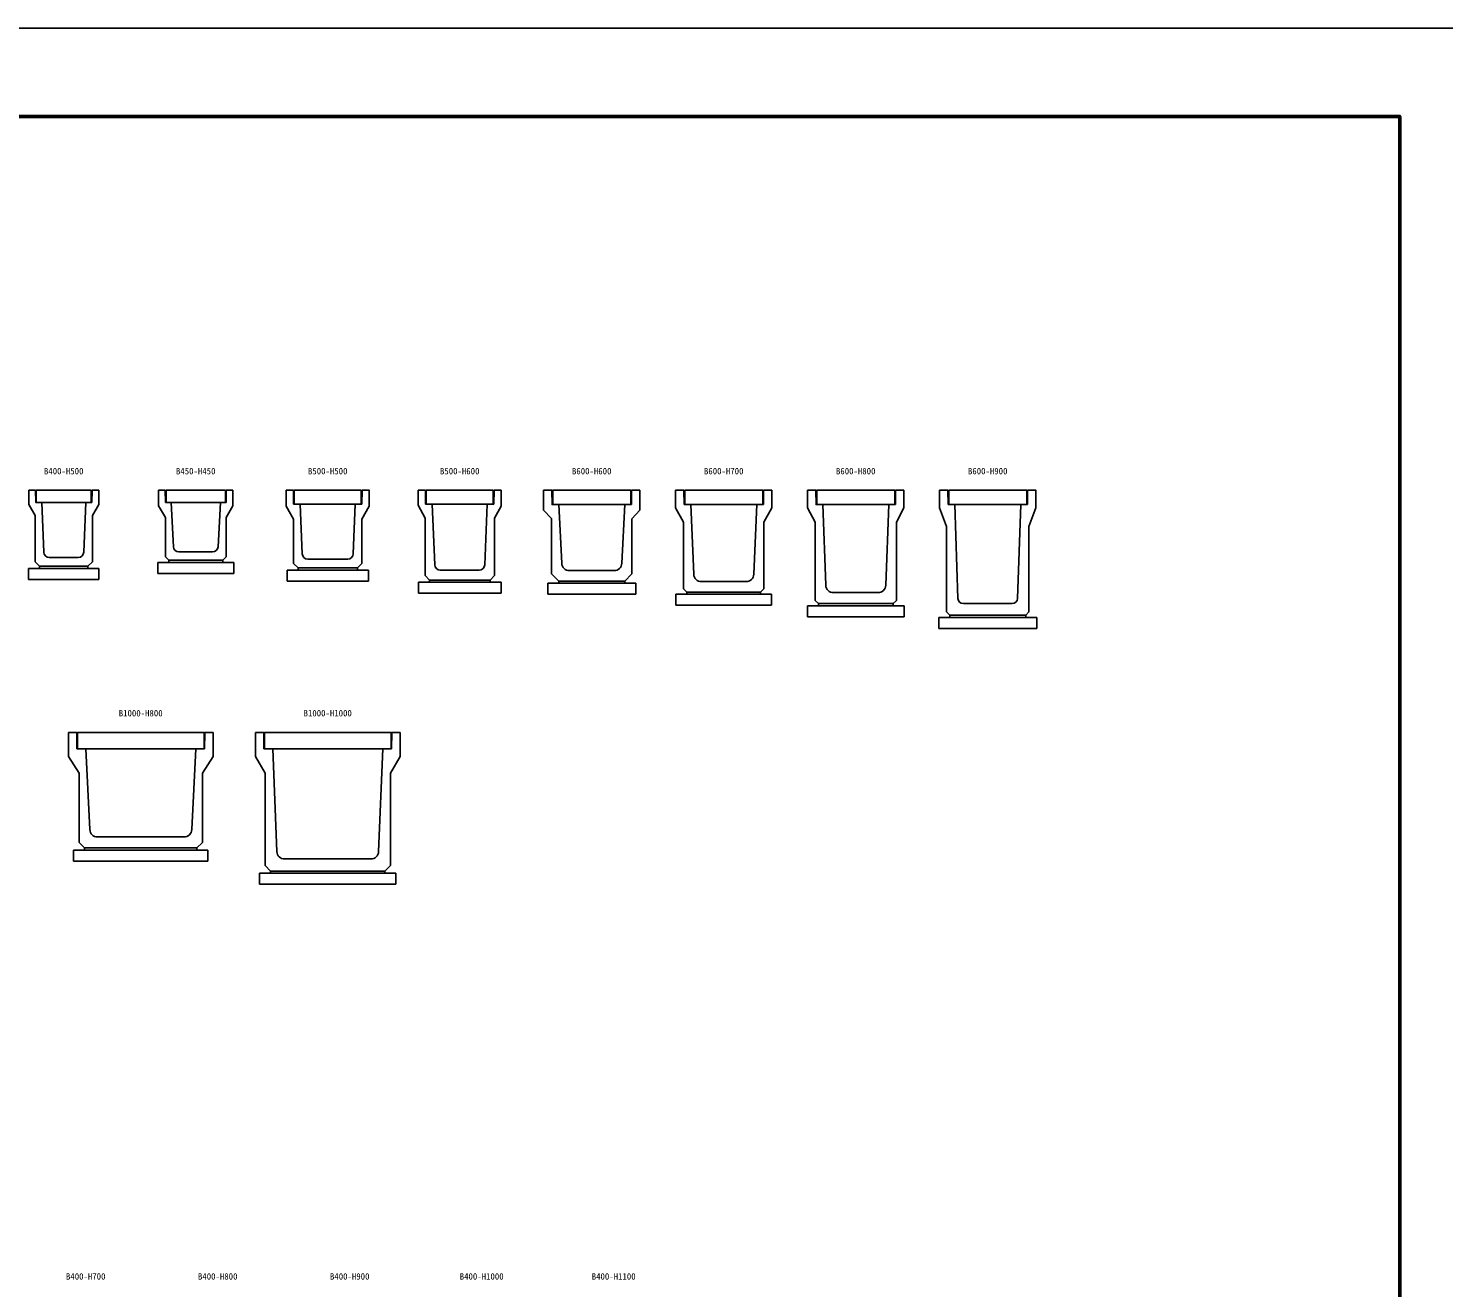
# Model space of a CAD drawing. Units: millimetres, scale not verified. Extents: x -33600 to 33600, y -11880 to 11880.
# Drawn here: x -13267 to -400, y 434 to 11880 of the extents above; entities that cross this region are included whole.
import ezdxf
from ezdxf.enums import TextEntityAlignment as Align

# ---------------------------------------------------------------- set-up
doc = ezdxf.new("R2010")
doc.units = ezdxf.units.MM
doc.header["$LTSCALE"] = 40
for name, color, linetype, lineweight in [('0-1_Defpoints', 5, 'Continuous', 25), ('0-2_HATCH', 6, 'Continuous', 25), ('0-5_OUTLINE', 3, 'Continuous', 25), ('0-6_TXT', 7, 'Continuous', 25), ('0-7_WAKU', 3, 'Continuous', 25)]:
    doc.layers.add(name, color=color, linetype=linetype, lineweight=lineweight)
doc.styles.add('ＭＳ ゴシック', font='')
doc.styles.get('ＭＳ ゴシック').set_extended_font_data('MS Gothic')

msp = doc.modelspace()

# ---------------------------------------------------------------- linework, layer by layer
at = {"layer": '0-1_Defpoints'}
msp.add_lwpolyline([(-33600, -11880), (0, -11880), (0, 11880), (-33600, 11880)], close=True, dxfattribs=at)
at = {"layer": '0-2_HATCH'}
for points in [[(-13194.97, 7570.95), (-12694.97, 7570.95), (-12694.97, 7680.95), (-13194.97, 7680.95)], [(-12014.97, 7570.95), (-11474.97, 7570.95), (-11474.97, 7680.95), (-12014.97, 7680.95)], [(-10849.97, 7555.95), (-10239.97, 7555.95), (-10239.97, 7680.95), (-10849.97, 7680.95)], [(-9649.97, 7555.95), (-9039.97, 7555.95), (-9039.97, 7680.95), (-9649.97, 7680.95)], [(-8499.97, 7550.95), (-7789.97, 7550.95), (-7789.97, 7680.95), (-8499.97, 7680.95)], [(-7299.97, 7550.95), (-6589.97, 7550.95), (-6589.97, 7680.95), (-7299.97, 7680.95)], [(-6099.97, 7550.95), (-5389.97, 7550.95), (-5389.97, 7680.95), (-6099.97, 7680.95)], [(-4899.97, 7550.95), (-4189.97, 7550.95), (-4189.97, 7680.95), (-4899.97, 7680.95)], [(-12819.97, 5330.95), (-11669.97, 5330.95), (-11669.97, 5480.95), (-12819.97, 5480.95)], [(-11119.97, 5330.95), (-9969.97, 5330.95), (-9969.97, 5480.95), (-11119.97, 5480.95)]]:
    msp.add_lwpolyline(points, close=True, dxfattribs=at)
at = {"layer": '0-5_OUTLINE'}
for p, q in [((-13262.47, 7680.95), (-13262.47, 7550.95)), ((-12687.47, 7680.95), (-12689.97, 7570.95)), ((-12082.47, 7680.95), (-12082.47, 7540.95)), ((-12082.47, 7680.95), (-12022.47, 7680.95)), ((-12022.47, 7680.95), (-12019.97, 7570.95)), ((-11467.47, 7680.95), (-11469.97, 7570.95)), ((-11467.47, 7680.95), (-11407.47, 7680.95)), ((-10922.47, 7680.95), (-10922.47, 7535.95)), ((-10232.47, 7680.95), (-10234.97, 7555.95)), ((-9722.47, 7680.95), (-9722.47, 7545.7)), ((-9032.47, 7680.95), (-9034.97, 7555.95)), ((-9032.47, 7680.95), (-8967.47, 7680.95)), ((-8967.47, 7680.95), (-8967.47, 7535.95)), ((-8582.47, 7680.95), (-8582.47, 7500.95)), ((-7782.47, 7680.95), (-7784.97, 7550.95)), ((-7707.47, 7680.95), (-7782.47, 7680.95)), ((-7707.47, 7680.95), (-7707.47, 7500.95)), ((-7382.47, 7680.95), (-7307.47, 7680.95)), ((-7304.97, 7550.95), (-7307.47, 7680.95)), ((-6582.47, 7680.95), (-6584.97, 7550.95)), ((-6582.47, 7680.95), (-6507.47, 7680.95)), ((-6507.47, 7680.95), (-6507.47, 7520.95)), ((-6182.47, 7680.95), (-6182.47, 7520.95)), ((-5382.47, 7680.95), (-5384.97, 7550.95)), ((-5382.47, 7680.95), (-5307.47, 7680.95)), ((-5307.47, 7680.95), (-5307.47, 7520.95)), ((-4982.47, 7680.95), (-4982.47, 7520.95)), ((-4982.47, 7680.95), (-4907.47, 7680.95)), ((-4904.97, 7550.95), (-4907.47, 7680.95)), ((-4182.47, 7680.95), (-4184.97, 7550.95)), ((-13262.47, 7550.95), (-13204.97, 7450.95)), ((-12744.97, 7570.95), (-12763.05, 7118.95)), ((-12744.97, 7570.95), (-12689.97, 7570.95)), ((-12082.47, 7540.95), (-12019.97, 7432.7)), ((-12019.97, 7570.95), (-11969.97, 7570.95)), ((-11969.97, 7570.95), (-11947.59, 7168.18)), ((-11519.97, 7570.95), (-11542.34, 7168.18)), ((-11519.97, 7570.95), (-11469.97, 7570.95)), ((-10922.47, 7535.95), (-10854.97, 7418.95)), ((-10294.97, 7555.95), (-10313.05, 7103.95)), ((-10294.97, 7555.95), (-10234.97, 7555.95)), ((-9722.47, 7545.7), (-9659.97, 7427.95)), ((-9594.97, 7555.95), (-9571.97, 7003.87)), ((-9094.97, 7555.95), (-9117.97, 7003.87)), ((-9094.97, 7555.95), (-9034.97, 7555.95)), ((-8967.47, 7535.95), (-9029.97, 7427.95)), ((-7844.97, 7550.95), (-7871.64, 7017.45)), ((-7784.97, 7550.95), (-7844.97, 7550.95)), ((-7707.47, 7500.95), (-7779.97, 7420.95)), ((-7304.97, 7550.95), (-7244.97, 7550.95)), ((-7244.97, 7550.95), (-7217.84, 6917.95)), ((-6672.1, 6917.95), (-6644.97, 7550.95)), ((-6644.97, 7550.95), (-6584.97, 7550.95)), ((-6579.97, 7390.95), (-6507.47, 7520.95)), ((-6182.47, 7520.95), (-6114.97, 7390.95)), ((-5374.97, 7390.95), (-5307.47, 7520.95)), ((-4919.97, 7350.95), (-4982.47, 7520.95)), ((-4169.97, 7350.95), (-4107.47, 7520.95)), ((-13204.97, 7450.95), (-13204.97, 7030.95)), ((-12684.97, 7450.95), (-12684.97, 7030.95)), ((-10854.97, 7418.95), (-10854.97, 7015.95)), ((-9659.97, 7427.95), (-9659.97, 6905.95)), ((-9029.97, 7427.95), (-9029.97, 6905.95)), ((-7779.97, 7420.95), (-7779.97, 6920.95)), ((-7309.97, 7390.95), (-7309.97, 6785.95)), ((-6579.97, 7390.95), (-6579.97, 6785.95)), ((-6114.97, 7390.95), (-6114.97, 6680.95)), ((-5374.97, 7390.95), (-5374.97, 6680.95)), ((-4919.97, 6575.95), (-4919.97, 7350.95)), ((-11897.67, 7120.95), (-11592.27, 7120.95)), ((-12624.97, 6970.95), (-13264.97, 6970.95)), ((-13264.97, 6970.95), (-13264.97, 6870.95)), ((-13164.97, 6990.95), (-13204.97, 7030.95)), ((-13164.97, 6970.95), (-13164.97, 6990.95)), ((-13076.93, 7070.95), (-12813.01, 7070.95)), ((-12724.97, 6970.95), (-12724.97, 6990.95)), ((-12624.97, 6970.95), (-12624.97, 6870.95)), ((-11399.97, 7025.95), (-12089.97, 7025.95)), ((-12089.97, 7025.95), (-12089.97, 6925.95)), ((-11989.97, 7045.95), (-11499.97, 7045.95)), ((-11989.97, 7025.95), (-11989.97, 7045.95)), ((-11499.97, 7025.95), (-11499.97, 7045.95)), ((-11399.97, 7025.95), (-11399.97, 6925.95)), ((-10174.97, 6955.95), (-10914.97, 6955.95)), ((-10914.97, 6955.95), (-10914.97, 6855.95)), ((-10814.97, 6975.95), (-10854.97, 7015.95)), ((-10814.97, 6975.95), (-10274.97, 6975.95)), ((-10814.97, 6955.95), (-10814.97, 6975.95)), ((-10726.93, 7055.95), (-10363.01, 7055.95)), ((-10274.97, 6975.95), (-10234.97, 7015.95)), ((-10274.97, 6955.95), (-10274.97, 6975.95)), ((-10174.97, 6955.95), (-10174.97, 6855.95)), ((-9522.01, 6955.95), (-9167.93, 6955.95)), ((-8348.38, 6950.95), (-7941.56, 6950.95)), ((-12624.97, 6870.95), (-13264.97, 6870.95)), ((-11399.97, 6925.95), (-12089.97, 6925.95)), ((-10174.97, 6855.95), (-10914.97, 6855.95)), ((-8969.97, 6845.95), (-9719.97, 6845.95)), ((-9719.97, 6845.95), (-9719.97, 6745.95)), ((-9619.97, 6865.95), (-9659.97, 6905.95)), ((-9619.97, 6845.95), (-9619.97, 6865.95)), ((-9069.97, 6845.95), (-9069.97, 6865.95)), ((-8969.97, 6845.95), (-8969.97, 6745.95)), ((-7744.97, 6835.95), (-8544.97, 6835.95)), ((-8544.97, 6835.95), (-8544.97, 6735.95)), ((-8444.97, 6855.95), (-8509.97, 6920.95)), ((-8444.97, 6855.95), (-7844.97, 6855.95)), ((-8444.97, 6835.95), (-8444.97, 6855.95)), ((-7844.97, 6855.95), (-7779.97, 6920.95)), ((-7844.97, 6835.95), (-7844.97, 6855.95)), ((-7744.97, 6835.95), (-7744.97, 6735.95)), ((-7147.9, 6850.95), (-6742.03, 6850.95)), ((-8969.97, 6745.95), (-9719.97, 6745.95)), ((-7744.97, 6735.95), (-8544.97, 6735.95)), ((-6509.97, 6735.95), (-7379.97, 6735.95)), ((-7379.97, 6735.95), (-7379.97, 6635.95)), ((-7279.97, 6735.95), (-7279.97, 6755.95)), ((-6609.97, 6735.95), (-6609.97, 6755.95)), ((-6509.97, 6735.95), (-6509.97, 6635.95)), ((-5947.54, 6750.95), (-5542.39, 6750.95)), ((-6509.97, 6635.95), (-7379.97, 6635.95)), ((-5304.97, 6630.95), (-6184.97, 6630.95)), ((-6184.97, 6630.95), (-6184.97, 6530.95)), ((-6084.97, 6650.95), (-6114.97, 6680.95)), ((-6084.97, 6650.95), (-5404.97, 6650.95)), ((-6084.97, 6630.95), (-6084.97, 6650.95)), ((-5404.97, 6650.95), (-5374.97, 6680.95)), ((-5404.97, 6630.95), (-5404.97, 6650.95)), ((-5304.97, 6630.95), (-5304.97, 6530.95)), ((-4889.97, 6545.95), (-4919.97, 6575.95)), ((-4766.61, 6650.95), (-4323.33, 6650.95)), ((-5304.97, 6530.95), (-6184.97, 6530.95)), ((-4099.97, 6525.95), (-4989.97, 6525.95)), ((-4989.97, 6525.95), (-4989.97, 6425.95)), ((-4889.97, 6545.95), (-4199.97, 6545.95)), ((-4889.97, 6525.95), (-4889.97, 6545.95)), ((-4199.97, 6525.95), (-4199.97, 6545.95)), ((-4099.97, 6525.95), (-4099.97, 6425.95)), ((-4099.97, 6425.95), (-4989.97, 6425.95)), ((-12902.47, 5480.95), (-12827.47, 5480.95)), ((-12902.47, 5480.95), (-12902.47, 5260.95)), ((-12827.47, 5480.95), (-12824.97, 5330.95)), ((-11662.47, 5480.95), (-11664.97, 5330.95)), ((-11587.47, 5480.95), (-11662.47, 5480.95)), ((-11587.47, 5480.95), (-11587.47, 5260.95)), ((-11202.47, 5480.95), (-11127.47, 5480.95)), ((-11202.47, 5480.95), (-11202.47, 5260.95)), ((-11127.47, 5480.95), (-11124.97, 5330.95)), ((-9962.47, 5480.95), (-9964.97, 5330.95)), ((-9887.47, 5480.95), (-9962.47, 5480.95)), ((-9887.47, 5480.95), (-9887.47, 5260.95)), ((-12824.97, 5330.95), (-12744.97, 5330.95)), ((-12744.97, 5330.95), (-12708.29, 4597.45)), ((-11744.97, 5330.95), (-11781.64, 4597.45)), ((-11744.97, 5330.95), (-11664.97, 5330.95)), ((-11124.97, 5330.95), (-11044.97, 5330.95)), ((-11044.97, 5330.95), (-11007.66, 4398.15)), ((-10082.29, 4397.98), (-10044.97, 5330.95)), ((-10044.97, 5330.95), (-9964.97, 5330.95)), ((-12902.47, 5260.95), (-12804.97, 5110.95)), ((-11587.47, 5260.95), (-11684.97, 5110.95)), ((-11114.97, 5110.95), (-11202.47, 5260.95)), ((-9974.97, 5110.95), (-9887.47, 5260.95)), ((-12804.97, 4480.95), (-12804.97, 5110.95)), ((-11684.97, 4480.95), (-11684.97, 5110.95)), ((-11114.97, 5110.95), (-11114.97, 4270.95)), ((-9974.97, 5110.95), (-9974.97, 4270.95)), ((-12638.38, 4530.95), (-11851.56, 4530.95)), ((-11634.97, 4410.95), (-12854.97, 4410.95)), ((-12854.97, 4410.95), (-12854.97, 4310.95)), ((-12804.97, 4480.95), (-12754.97, 4430.95)), ((-11734.97, 4430.95), (-12754.97, 4430.95)), ((-12754.97, 4410.95), (-12754.97, 4430.95)), ((-11734.97, 4430.95), (-11684.97, 4480.95)), ((-11734.97, 4410.95), (-11734.97, 4430.95)), ((-11634.97, 4410.95), (-11634.97, 4310.95)), ((-11634.97, 4310.95), (-12854.97, 4310.95)), ((-11114.97, 4270.95), (-11064.97, 4220.95)), ((-10937.71, 4330.95), (-10152.18, 4330.95)), ((-10024.97, 4220.95), (-9974.97, 4270.95)), ((-9924.97, 4200.95), (-11164.97, 4200.95)), ((-11164.97, 4200.95), (-11164.97, 4100.95)), ((-10024.97, 4220.95), (-11064.97, 4220.95)), ((-11064.97, 4200.95), (-11064.97, 4220.95)), ((-10024.97, 4200.95), (-10024.97, 4220.95)), ((-9924.97, 4200.95), (-9924.97, 4100.95)), ((-9924.97, 4100.95), (-11164.97, 4100.95))]:
    msp.add_line(p, q, dxfattribs=at)
for points in [[(-13262.47, 7680.95), (-13202.47, 7680.95), (-13199.97, 7570.95), (-13144.97, 7570.95), (-13126.89, 7118.95)], [(-12687.47, 7680.95), (-12627.47, 7680.95), (-12627.47, 7550.95), (-12684.97, 7450.95)], [(-11407.47, 7680.95), (-11407.47, 7540.95), (-11469.97, 7432.7), (-11469.97, 7075.95), (-11499.97, 7045.95)], [(-10922.47, 7680.95), (-10857.47, 7680.95), (-10854.97, 7555.95), (-10794.97, 7555.95), (-10776.89, 7103.95)], [(-10232.47, 7680.95), (-10167.47, 7680.95), (-10167.47, 7535.95), (-10234.97, 7418.95), (-10234.97, 7015.95)], [(-9722.47, 7680.95), (-9657.47, 7680.95), (-9654.97, 7555.95), (-9594.97, 7555.95)], [(-8582.47, 7680.95), (-8507.47, 7680.95), (-8504.97, 7550.95), (-8444.97, 7550.95), (-8418.29, 7017.45)], [(-7382.47, 7680.95), (-7382.47, 7520.95), (-7309.97, 7390.95)], [(-6182.47, 7680.95), (-6107.47, 7680.95), (-6104.97, 7550.95), (-6044.97, 7550.95), (-6017.5, 6818.33)], [(-4182.47, 7680.95), (-4107.47, 7680.95), (-4107.47, 7520.95)], [(-8582.47, 7500.95), (-8509.97, 7423.62), (-8509.97, 6920.95)], [(-5472.44, 6818.33), (-5444.97, 7550.95), (-5384.97, 7550.95)], [(-4904.97, 7550.95), (-4844.97, 7550.95), (-4816.58, 6699.28)], [(-4273.36, 6699.28), (-4244.97, 7550.95), (-4184.97, 7550.95)], [(-12019.97, 7432.7), (-12019.97, 7075.95), (-11989.97, 7045.95)], [(-4199.97, 6545.95), (-4169.97, 6575.95), (-4169.97, 7350.95)], [(-13164.97, 6990.95), (-12724.97, 6990.95), (-12684.97, 7030.95)], [(-9619.97, 6865.95), (-9069.97, 6865.95), (-9029.97, 6905.95)], [(-7309.97, 6785.95), (-7279.97, 6755.95), (-6609.97, 6755.95), (-6579.97, 6785.95)]]:
    msp.add_lwpolyline(points, dxfattribs=at)
for centre, radius, start, end in [((-13076.93, 7120.95), 50, 182.29061, 270), ((-12813.01, 7120.95), 50, 270, 357.70939), ((-11897.67, 7170.95), 50, 183.17983, 270), ((-11592.27, 7170.95), 50, 270, 356.82017), ((-10726.93, 7105.95), 50, 182.29061, 270), ((-10363.01, 7105.95), 50, 270, 357.70939), ((-9522.01, 7005.95), 50, 182.38594, 270), ((-9167.93, 7005.95), 50, 270, 357.61406), ((-8348.38, 7020.95), 70, 182.86241, 270), ((-7941.56, 7020.95), 70, 270, 357.13759), ((-7147.9, 6920.95), 70, 182.45403, 270), ((-6742.03, 6920.95), 70, 270, 357.54597), ((-5947.54, 6820.95), 70, 182.14759, 270), ((-5542.39, 6820.95), 70, 270, 357.85241), ((-4766.61, 6700.95), 50, 181.90915, 270), ((-4323.33, 6700.95), 50, 270, 358.09085), ((-12638.38, 4600.95), 70, 182.86241, 270), ((-11851.56, 4600.95), 70, 270, 357.13759), ((-10937.71, 4400.95), 70, 182.2906, 270), ((-10152.22, 4400.95), 70, 270, 357.70938)]:
    msp.add_arc(centre, radius, start, end, dxfattribs=at)
at = {"layer": '0-7_WAKU', "lineweight": 50}
msp.add_lwpolyline([(-32800, -11080), (-800, -11080), (-800, 11080), (-32800, 11080)], close=True, dxfattribs=at)

# ---------------------------------------------------------------- texts
at = {"layer": '0-6_TXT', "style": 'ＭＳ ゴシック'}
for s, p in [('B400-H500', (-13124.97, 7808.68)), ('B450-H450', (-11924.97, 7808.68)), ('B500-H500', (-10724.97, 7808.68)), ('B500-H600', (-9524.97, 7808.68)), ('B600-H600', (-8324.97, 7808.68)), ('B600-H700', (-7124.97, 7808.68)), ('B600-H800', (-5924.97, 7808.68)), ('B600-H900', (-4724.97, 7808.68)), ('B1000-H800', (-12444.97, 5608.68)), ('B1000-H1000', (-10764.97, 5608.68)), ('B400-H700', (-12924.97, 489.66)), ('B400-H800', (-11724.97, 489.66)), ('B400-H900', (-10524.97, 489.66)), ('B400-H1000', (-9344.97, 489.66)), ('B400-H1100', (-8144.97, 489.66))]:
    msp.add_text(s, height=58.65, dxfattribs=at).set_placement(p, align=Align.BOTTOM_LEFT)

doc.saveas('drawing.dxf')
